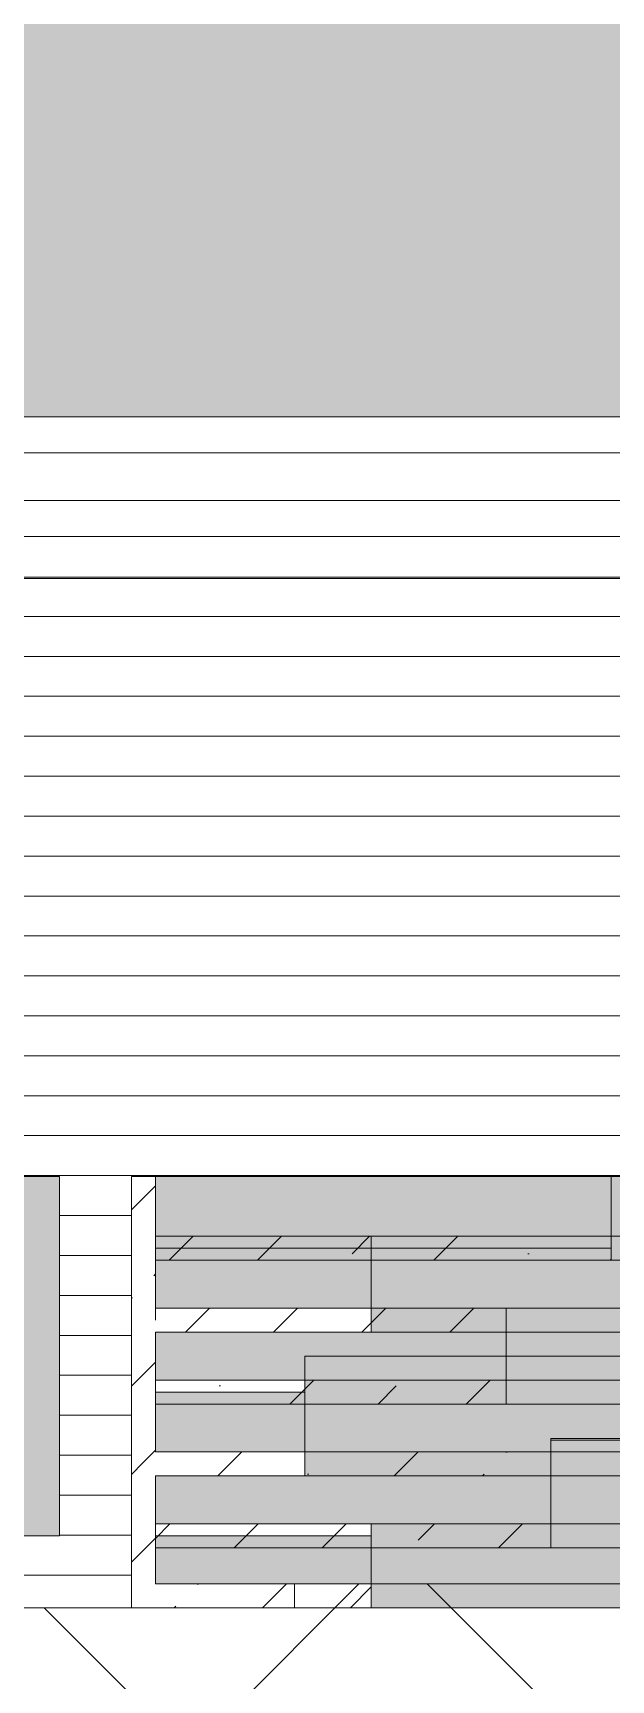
# Model space of a CAD drawing. Header units: millimetres. Extents: x -34838 to 729576, y -214038 to 121482.
# Drawn here: x 567586 to 569997, y -38456 to -31583 of the extents above; entities that cross this region are included whole.
import ezdxf

# ---------------------------------------------------------------- set-up
doc = ezdxf.new("R2010")
doc.units = ezdxf.units.MM
doc.header["$MEASUREMENT"] = 0
doc.set_wipeout_variables(frame=1)
doc.linetypes.add('Wipeout_Contour', pattern=[1000, 0, -1000])
for name, color, linetype in [('_ ГП _СПОРУДИ.3Д', 7, 'Continuous'), ('__ ГП _СПОРУДИ.2Д', 7, 'Continuous'), ('АБ _ 0 _ СТІНИ _ ЗОВНІШНІ .3D', 7, 'Continuous'), ('АБ _ 1 _ ПЕРЕКРИТТЯ _ ПІДЛОГИ .3D', 7, 'Continuous'), ('АП _ ТЕП _ СПОРУДА (ЗОНИ) .3D', 7, 'Continuous')]:
    doc.layers.add(name, color=color, linetype=linetype)
for name, color, linetype, lineweight in [('_ ГП _СПОРУДИ.3Д_Ном._пера__1', 7, 'Continuous', 13), ('__ ГП _СПОРУДИ.2Д_Ном._пера__1', 7, 'Continuous', 13), ('АБ _ 0 _ СТІНИ _ ЗОВНІШНІ .3D_Ном._пера__47', 7, 'Continuous', 20), ('АБ _ 0 _ СТІНИ _ ЗОВНІШНІ .3D_Ном._пера__87', 7, 'Continuous', 13), ('АБ _ 1 _ ПЕРЕКРИТТЯ _ ПІДЛОГИ .3D_Ном._пера__89', 7, 'Continuous', 13), ('АБ _ 1 _ ПЕРЕКРИТТЯ _ ПІДЛОГИ .3D_Ном._пера__98', 140, 'Continuous', 13)]:
    doc.layers.add(name, color=color, linetype=linetype, lineweight=lineweight)
for name, color, linetype, lineweight, true_color in [('_ ГП _СПОРУДИ.3Д_Ном._пера__253', 7, 'Continuous', 13, 0xdadada), ('__ ГП _СПОРУДИ.2Д_Ном._пера__114', 7, 'Continuous', 13, 0xb9b9b9), ('__ ГП _СПОРУДИ.2Д_Ном._пера__231', 7, 'Continuous', 13, 0xcfdbc1), ('__ ГП _СПОРУДИ.2Д_Ном._пера__255', 7, 'Continuous', 0, 0xaaaaaa), ('__ ГП _СПОРУДИ.2Д_Ном._пера__54', 7, 'Continuous', 15, 0x5f5f5f)]:
    doc.layers.add(name, color=color, linetype=linetype, lineweight=lineweight, true_color=true_color)
pattern_1 = [(45, (0, 0), (-367.6955, 367.6955), []), (45, (-183.85, 183.85), (-367.6955, 367.6955), [390, -130, 0, -130])]

# ---------------------------------------------------------------- blocks, each defined once
blk = doc.blocks.new('3D-сетка_1_4', base_point=(41517.4, 17880))
at = {"layer": '__ ГП _СПОРУДИ.2Д_Ном._пера__231', "linetype": 'Continuous', "lineweight": 0, "true_color": 0x7c8373}
blk.add_hatch(color=8, dxfattribs=at).paths.add_polyline_path([(41517.4, 17880), (-4575, 17880), (-4575, 16380), (41517.4, 16380)])
at = {"layer": '__ ГП _СПОРУДИ.2Д_Ном._пера__255', "color": 253, "linetype": 'Continuous', "lineweight": 0, "true_color": 0xaaaaaa, "flags": 128}
blk.add_lwpolyline([(41517.4, 17880), (41517.4, 16380), (-4575, 16380), (-4575, 17880)], close=True, dxfattribs=at)
blk = doc.blocks.new('Стена_1_4', base_point=(-4200, 21050))
at = {"color": 254, "linetype": 'Wipeout_Contour', "lineweight": 0, "ltscale": 166237.263491}
blk.add_wipeout([(58680.9, 20550), (-4700, 20550), (-4700, 20375), (58632.7, 20375)], dxfattribs=at).dxf.layer = 'АБ _ 0 _ СТІНИ _ ЗОВНІШНІ .3D'
at = {"layer": 'АБ _ 0 _ СТІНИ _ ЗОВНІШНІ .3D_Ном._пера__87', "color": 7, "linetype": 'Continuous', "lineweight": 13, "flags": 128}
blk.add_lwpolyline([(-4875, 20375), (58814.3, 20375)], dxfattribs=at)
at = {"color": 254, "linetype": 'Wipeout_Contour', "lineweight": 0, "ltscale": 166386.735885}
blk.add_wipeout([(58566.6, 20700), (-4550, 20700), (-4550, 20550), (58525.3, 20550)], dxfattribs=at).dxf.layer = 'АБ _ 0 _ СТІНИ _ ЗОВНІШНІ .3D'
at = {"layer": 'АБ _ 0 _ СТІНИ _ ЗОВНІШНІ .3D_Ном._пера__87', "color": 7, "linetype": 'Continuous', "lineweight": 13}
blk.add_line((-4550, 20550), (58525.3, 20550), dxfattribs=at)
at = {"color": 254, "linetype": 'Wipeout_Contour', "lineweight": 0, "ltscale": 166461.609658}
blk.add_wipeout([(-4350, 20700), (58359.2, 20700), (58414.3, 20900), (-4350, 20900)], dxfattribs=at).dxf.layer = 'АБ _ 0 _ СТІНИ _ ЗОВНІШНІ .3D'
at = {"layer": 'АБ _ 0 _ СТІНИ _ ЗОВНІШНІ .3D_Ном._пера__87', "color": 7, "linetype": 'Continuous', "lineweight": 13}
blk.add_line((-4350, 20700), (58359.2, 20700), dxfattribs=at)
at = {"color": 254, "linetype": 'Wipeout_Contour', "lineweight": 0, "ltscale": 166660.060715}
blk.add_wipeout([(58300, 21050), (-4200, 21050), (-4200, 20900), (58258.7, 20900)], dxfattribs=at).dxf.layer = 'АБ _ 0 _ СТІНИ _ ЗОВНІШНІ .3D'
at = {"layer": 'АБ _ 0 _ СТІНИ _ ЗОВНІШНІ .3D_Ном._пера__87', "color": 7, "linetype": 'Continuous', "lineweight": 13}
blk.add_line((-4200, 20900), (58258.7, 20900), dxfattribs=at)
at = {"layer": 'АБ _ 0 _ СТІНИ _ ЗОВНІШНІ .3D_Ном._пера__87', "color": 7, "linetype": 'Continuous', "lineweight": 13, "flags": 128}
blk.add_lwpolyline([(58300, 21050), (-4200, 21050)], dxfattribs=at)
blk = doc.blocks.new('*X18')
at = {"layer": '__ ГП _СПОРУДИ.2Д_Ном._пера__114', "color": 9, "linetype": 'Continuous', "lineweight": 13, "true_color": 0xb9b9b9}
for p, q in [((41706.3, 20216.6), (40706.3, 20216.6)), ((41706.3, 20216.6), (40706.3, 20216.6)), ((42706.3, 20216.6), (41706.3, 20216.6)), ((42706.3, 20216.6), (41706.3, 20216.6)), ((43706.3, 20216.6), (42706.3, 20216.6)), ((43706.3, 20216.6), (42706.3, 20216.6)), ((44706.3, 20216.6), (43706.3, 20216.6)), ((44706.3, 20216.6), (43706.3, 20216.6)), ((41706.3, 20050), (40706.3, 20050)), ((42706.3, 20050), (41706.3, 20050)), ((43706.3, 20050), (42706.3, 20050)), ((44706.3, 20050), (43706.3, 20050)), ((41706.3, 19883.3), (40706.3, 19883.3)), ((42706.3, 19883.3), (41706.3, 19883.3)), ((43706.3, 19883.3), (42706.3, 19883.3)), ((44706.3, 19883.3), (43706.3, 19883.3)), ((41706.3, 19716.6), (40706.3, 19716.6)), ((42706.3, 19716.6), (41706.3, 19716.6)), ((43706.3, 19716.6), (42706.3, 19716.6)), ((44706.3, 19716.6), (43706.3, 19716.6)), ((41706.3, 19550), (40706.3, 19550)), ((42706.3, 19550), (41706.3, 19550)), ((43706.3, 19550), (42706.3, 19550)), ((44706.3, 19550), (43706.3, 19550)), ((41706.3, 19383.3), (40706.3, 19383.3)), ((41706.3, 19383.3), (40706.3, 19383.3)), ((42706.3, 19383.3), (41706.3, 19383.3)), ((42706.3, 19383.3), (41706.3, 19383.3)), ((43706.3, 19383.3), (42706.3, 19383.3)), ((43706.3, 19383.3), (42706.3, 19383.3)), ((44706.3, 19383.3), (43706.3, 19383.3)), ((44706.3, 19383.3), (43706.3, 19383.3)), ((41706.3, 19216.6), (40706.3, 19216.6)), ((42706.3, 19216.6), (41706.3, 19216.6)), ((43706.3, 19216.6), (42706.3, 19216.6)), ((44706.3, 19216.6), (43706.3, 19216.6)), ((41706.3, 19050), (40706.3, 19050)), ((42706.3, 19050), (41706.3, 19050)), ((43706.3, 19050), (42706.3, 19050)), ((44706.3, 19050), (43706.3, 19050)), ((41706.3, 18883.3), (40706.3, 18883.3)), ((42706.3, 18883.3), (41706.3, 18883.3)), ((43706.3, 18883.3), (42706.3, 18883.3)), ((44706.3, 18883.3), (43706.3, 18883.3)), ((41706.3, 18716.6), (40706.3, 18716.6)), ((42706.3, 18716.6), (41706.3, 18716.6)), ((43706.3, 18716.6), (42706.3, 18716.6)), ((44706.3, 18716.6), (43706.3, 18716.6)), ((41706.3, 18550), (40706.3, 18550)), ((41706.3, 18550), (40706.3, 18550)), ((42706.3, 18550), (41706.3, 18550)), ((42706.3, 18550), (41706.3, 18550)), ((43706.3, 18550), (42706.3, 18550)), ((43706.3, 18550), (42706.3, 18550)), ((44706.3, 18550), (43706.3, 18550)), ((44706.3, 18550), (43706.3, 18550)), ((41706.3, 18383.3), (40706.3, 18383.3)), ((42706.3, 18383.3), (41706.3, 18383.3)), ((43706.3, 18383.3), (42706.3, 18383.3)), ((44706.3, 18383.3), (43706.3, 18383.3)), ((41706.3, 18216.6), (40706.3, 18216.6)), ((42706.3, 18216.6), (41706.3, 18216.6)), ((43706.3, 18216.6), (42706.3, 18216.6)), ((44706.3, 18216.6), (43706.3, 18216.6)), ((41706.3, 18050), (40706.3, 18050)), ((42706.3, 18050), (41706.3, 18050)), ((43706.3, 18050), (42706.3, 18050)), ((44706.3, 18050), (43706.3, 18050)), ((41706.3, 17883.3), (40706.3, 17883.3)), ((42706.3, 17883.3), (41706.3, 17883.3)), ((43706.3, 17883.3), (42706.3, 17883.3)), ((44706.3, 17883.3), (43706.3, 17883.3)), ((41706.3, 17716.6), (41517.4, 17716.6)), ((41706.3, 17716.6), (41517.4, 17716.6)), ((41817.4, 17716.6), (41706.3, 17716.6)), ((41817.4, 17716.6), (41706.3, 17716.6)), ((41706.3, 17550), (41517.4, 17550)), ((41817.4, 17550), (41706.3, 17550)), ((41706.3, 17383.3), (41517.4, 17383.3)), ((41817.4, 17383.3), (41706.3, 17383.3)), ((41706.3, 17216.6), (41517.4, 17216.6)), ((41817.4, 17216.6), (41706.3, 17216.6)), ((41706.3, 17050), (41517.4, 17050)), ((41817.4, 17050), (41706.3, 17050)), ((41706.3, 16883.3), (41517.4, 16883.3)), ((41706.3, 16883.3), (41517.4, 16883.3)), ((41817.4, 16883.3), (41706.3, 16883.3)), ((41817.4, 16883.3), (41706.3, 16883.3)), ((41706.3, 16716.6), (41517.4, 16716.6)), ((41817.4, 16716.6), (41706.3, 16716.6)), ((41706.3, 16550), (41517.4, 16550)), ((41817.4, 16550), (41706.3, 16550)), ((41706.3, 16383.3), (41517.4, 16383.3)), ((41817.4, 16383.3), (41706.3, 16383.3)), ((41706.3, 16216.6), (40706.3, 16216.6)), ((41817.4, 16216.6), (41706.3, 16216.6))]:
    blk.add_line(p, q, dxfattribs=at)
blk = doc.blocks.new('3D-сетка_3_4', base_point=(-4875, 16080.1))
at = {"layer": '__ ГП _СПОРУДИ.2Д_Ном._пера__255', "color": 253, "linetype": 'Continuous', "lineweight": 0, "true_color": 0xaaaaaa, "flags": 128}
for points in [[(-4875, 16080.1), (-1125.4, 16080.1), (30405, 16080.1), (30405, 16080.1), (41817.4, 16080.1), (41817.4, 16130), (41817.4, 17880), (48177.4, 17880), (48177.4, 16080), (48447.4, 16080), (59597.1, 16080), (59597.1, 17830), (59597.2, 20380), (7884.8, 20380), (-4875, 20380)], [(-4575, 17880), (-2277.6, 17880), (222.4, 17880), (4222.4, 17880), (6722.4, 17880), (10722.4, 17880), (13222.4, 17880), (17222.4, 17880), (19722.4, 17880), (23722.4, 17880), (26222.4, 17880), (30222.4, 17880), (32722.4, 17880), (36722.4, 17880), (39222.4, 17880), (40076.2, 17880), (41517.4, 17880), (41517.4, 16380), (-4575, 16380)]]:
    blk.add_lwpolyline(points, close=True, dxfattribs=at)
at = {"layer": '__ ГП _СПОРУДИ.2Д', "color": 253, "lineweight": 0, "true_color": 0xaaaaaa}
blk.add_blockref('*X18', (0, 0), dxfattribs=at)
blk = doc.blocks.new('3D-сетка_4_4', base_point=(43817.4, 17580))
at = {"layer": '__ ГП _СПОРУДИ.2Д_Ном._пера__114', "linetype": 'Continuous', "lineweight": 0, "true_color": 0xececec}
blk.add_hatch(color=7, dxfattribs=at).paths.add_polyline_path([(43817.4, 17580), (43817.4, 17880), (41917.4, 17880), (41917.4, 17580)])
at = {"layer": '__ ГП _СПОРУДИ.2Д_Ном._пера__1', "color": 7, "linetype": 'Continuous', "lineweight": 13, "flags": 128}
blk.add_lwpolyline([(43817.4, 17580), (41917.4, 17580), (41917.4, 17880), (43817.4, 17880)], close=True, dxfattribs=at)
blk = doc.blocks.new('3D-сетка_5_4', base_point=(44997.4, 16430))
at = {"layer": '__ ГП _СПОРУДИ.2Д_Ном._пера__114', "linetype": 'Continuous', "lineweight": 0, "true_color": 0xececec}
blk.add_hatch(color=7, dxfattribs=at).paths.add_polyline_path([(44997.4, 16430), (42817.4, 16430), (42817.4, 16180), (44997.4, 16180)])
at = {"layer": '__ ГП _СПОРУДИ.2Д_Ном._пера__1', "color": 7, "linetype": 'Continuous', "lineweight": 13, "flags": 128}
blk.add_lwpolyline([(44997.4, 16430), (42817.4, 16430), (42817.4, 16180), (44997.4, 16180)], close=True, dxfattribs=at)
blk = doc.blocks.new('3D-сетка_6_4', base_point=(44997.4, 16780))
at = {"layer": '__ ГП _СПОРУДИ.2Д_Ном._пера__114', "linetype": 'Continuous', "lineweight": 0, "true_color": 0xececec}
blk.add_hatch(color=7, dxfattribs=at).paths.add_polyline_path([(44997.4, 16780), (43565.8, 16780), (43565.8, 16430), (44997.4, 16430)])
at = {"layer": '__ ГП _СПОРУДИ.2Д_Ном._пера__1', "color": 7, "linetype": 'Continuous', "lineweight": 13, "flags": 128}
blk.add_lwpolyline([(44997.4, 16780), (43565.8, 16780), (43565.8, 16430), (44997.4, 16430)], close=True, dxfattribs=at)
blk = doc.blocks.new('3D-сетка_7_4', base_point=(44997.4, 17130))
at = {"layer": '__ ГП _СПОРУДИ.2Д_Ном._пера__114', "linetype": 'Continuous', "lineweight": 0, "true_color": 0xececec}
blk.add_hatch(color=7, dxfattribs=at).paths.add_polyline_path([(44997.4, 17130), (42540.3, 17130), (42540.3, 16730), (44997.4, 16730)])
at = {"layer": '__ ГП _СПОРУДИ.2Д_Ном._пера__1', "color": 7, "linetype": 'Continuous', "lineweight": 13, "flags": 128}
blk.add_lwpolyline([(44997.4, 17130), (42540.3, 17130), (42540.3, 16730), (44997.4, 16730)], close=True, dxfattribs=at)
blk = doc.blocks.new('3D-сетка_8_4', base_point=(44997.4, 17330))
at = {"layer": '__ ГП _СПОРУДИ.2Д_Ном._пера__114', "linetype": 'Continuous', "lineweight": 0, "true_color": 0xececec}
blk.add_hatch(color=7, dxfattribs=at).paths.add_polyline_path([(44997.4, 17330), (43379.3, 17330), (43379.3, 17030), (44997.4, 17030)])
at = {"layer": '__ ГП _СПОРУДИ.2Д_Ном._пера__1', "color": 7, "linetype": 'Continuous', "lineweight": 13, "flags": 128}
blk.add_lwpolyline([(44997.4, 17330), (43379.3, 17330), (43379.3, 17030), (44997.4, 17030)], close=True, dxfattribs=at)
blk = doc.blocks.new('3D-сетка_9_4', base_point=(44997.4, 17530))
at = {"layer": '__ ГП _СПОРУДИ.2Д_Ном._пера__114', "linetype": 'Continuous', "lineweight": 0, "true_color": 0xececec}
blk.add_hatch(color=7, dxfattribs=at).paths.add_polyline_path([(44997.4, 17530), (42817.4, 17530), (42817.4, 17330), (44997.4, 17330)])
at = {"layer": '__ ГП _СПОРУДИ.2Д_Ном._пера__1', "color": 7, "linetype": 'Continuous', "lineweight": 13, "flags": 128}
blk.add_lwpolyline([(44997.4, 17530), (42817.4, 17530), (42817.4, 17330), (44997.4, 17330)], close=True, dxfattribs=at)
blk = doc.blocks.new('Перекрытие_1_4', base_point=(-4200, 21050))
at = {"layer": 'АБ _ 1 _ ПЕРЕКРИТТЯ _ ПІДЛОГИ .3D_Ном._пера__98', "linetype": 'Continuous', "lineweight": 0, "true_color": 0x002633}
blk.add_hatch(color=158, dxfattribs=at).paths.add_polyline_path([(-4200, 21050), (55283.8, 21050), (58049.8, 21050), (58300, 21050), (59550.7, 25591.8, 1.595439), (63959.1, 42019.7), (63916.6, 42011.5), (63936.8, 42087), (65253.6, 47001.2), (33586.9, 65284.1), (25686.1, 51599.6, -0.333027), (14322.6, 46740.9), (-4200, 51704.1)])
at = {"layer": 'АБ _ 1 _ ПЕРЕКРИТТЯ _ ПІДЛОГИ .3D_Ном._пера__89', "color": 7, "linetype": 'Continuous', "lineweight": 13, "flags": 128}
blk.add_lwpolyline([(-4200, 21050), (55283.8, 21050), (58049.8, 21050), (58300, 21050), (59550.7, 25591.8, 1.595439), (63959.1, 42019.7), (63916.6, 42011.5), (63936.8, 42087), (65253.6, 47001.2), (33586.9, 65284.1), (25686.1, 51599.6, -0.333027), (14322.6, 46740.9), (-4200, 51704.1)], format="xyb", close=True, dxfattribs=at)
blk = doc.blocks.new('3D-сетка_45_4', base_point=(41917.4, 17330))
at = {"layer": '__ ГП _СПОРУДИ.2Д_Ном._пера__114', "linetype": 'Continuous', "lineweight": 0, "true_color": 0xececec}
blk.add_hatch(color=7, dxfattribs=at).paths.add_polyline_path([(41917.4, 17330), (42817.4, 17330), (42817.4, 17580), (41917.4, 17580)])
at = {"layer": '__ ГП _СПОРУДИ.2Д_Ном._пера__1', "color": 7, "linetype": 'Continuous', "lineweight": 13, "flags": 128}
blk.add_lwpolyline([(41917.4, 17330), (42817.4, 17330), (42817.4, 17580), (41917.4, 17580)], close=True, dxfattribs=at)
blk = doc.blocks.new('3D-сетка_46_4', base_point=(41917.4, 17030))
at = {"layer": '__ ГП _СПОРУДИ.2Д_Ном._пера__114', "linetype": 'Continuous', "lineweight": 0, "true_color": 0xececec}
blk.add_hatch(color=7, dxfattribs=at).paths.add_polyline_path([(41917.4, 17030), (43379.3, 17030), (43379.3, 17230), (41917.4, 17230)])
at = {"layer": '__ ГП _СПОРУДИ.2Д_Ном._пера__1', "color": 7, "linetype": 'Continuous', "lineweight": 13, "flags": 128}
blk.add_lwpolyline([(41917.4, 17030), (43379.3, 17030), (43379.3, 17230), (41917.4, 17230)], close=True, dxfattribs=at)
blk = doc.blocks.new('3D-сетка_47_4', base_point=(41917.4, 16730))
at = {"layer": '__ ГП _СПОРУДИ.2Д_Ном._пера__114', "linetype": 'Continuous', "lineweight": 0, "true_color": 0xececec}
blk.add_hatch(color=7, dxfattribs=at).paths.add_polyline_path([(41917.4, 16730), (42540.3, 16730), (42540.3, 16980), (41917.4, 16980)])
at = {"layer": '__ ГП _СПОРУДИ.2Д_Ном._пера__1', "color": 7, "linetype": 'Continuous', "lineweight": 13, "flags": 128}
blk.add_lwpolyline([(41917.4, 16730), (42540.3, 16730), (42540.3, 16980), (41917.4, 16980)], close=True, dxfattribs=at)
blk = doc.blocks.new('3D-сетка_48_4', base_point=(41917.4, 16430))
at = {"layer": '__ ГП _СПОРУДИ.2Д_Ном._пера__114', "linetype": 'Continuous', "lineweight": 0, "true_color": 0xececec}
blk.add_hatch(color=7, dxfattribs=at).paths.add_polyline_path([(41917.4, 16430), (43565.8, 16430), (43565.8, 16630), (41917.4, 16630)])
at = {"layer": '__ ГП _СПОРУДИ.2Д_Ном._пера__1', "color": 7, "linetype": 'Continuous', "lineweight": 13, "flags": 128}
blk.add_lwpolyline([(41917.4, 16430), (43565.8, 16430), (43565.8, 16630), (41917.4, 16630)], close=True, dxfattribs=at)
blk = doc.blocks.new('3D-сетка_49_4', base_point=(41917.4, 16180))
at = {"layer": '__ ГП _СПОРУДИ.2Д_Ном._пера__114', "linetype": 'Continuous', "lineweight": 0, "true_color": 0xececec}
blk.add_hatch(color=7, dxfattribs=at).paths.add_polyline_path([(41917.4, 16180), (42817.4, 16180), (42817.4, 16380), (41917.4, 16380)])
at = {"layer": '__ ГП _СПОРУДИ.2Д_Ном._пера__1', "color": 7, "linetype": 'Continuous', "lineweight": 13, "flags": 128}
blk.add_lwpolyline([(41917.4, 16180), (42817.4, 16180), (42817.4, 16380), (41917.4, 16380)], close=True, dxfattribs=at)
blk = doc.blocks.new('3D-сетка_50_4', base_point=(44997.4, 17880))
at = {"layer": '__ ГП _СПОРУДИ.2Д_Ном._пера__54', "linetype": 'Continuous', "lineweight": 0, "true_color": 0xd6d6d6}
blk.add_hatch(color=254, dxfattribs=at).paths.add_polyline_path([(44997.4, 17880), (43817.4, 17880), (43817.4, 17530), (44997.4, 17530)])
at = {"layer": '__ ГП _СПОРУДИ.2Д_Ном._пера__1', "color": 7, "linetype": 'Continuous', "lineweight": 13, "flags": 128}
blk.add_lwpolyline([(44997.4, 17880), (43817.4, 17880), (43817.4, 17530), (44997.4, 17530)], close=True, dxfattribs=at)
blk = doc.blocks.new('3D-сетка_51_4', base_point=(44997.4, 17630))
at = {"layer": '__ ГП _СПОРУДИ.2Д_Ном._пера__54', "linetype": 'Continuous', "lineweight": 0, "true_color": 0xd6d6d6}
blk.add_hatch(color=254, dxfattribs=at).paths.add_polyline_path([(44997.4, 17630), (42817.4, 17630), (42817.4, 17230), (44997.4, 17230)])
at = {"layer": '__ ГП _СПОРУДИ.2Д_Ном._пера__1', "color": 7, "linetype": 'Continuous', "lineweight": 13, "flags": 128}
blk.add_lwpolyline([(44997.4, 17630), (42817.4, 17630), (42817.4, 17230), (44997.4, 17230)], close=True, dxfattribs=at)
blk = doc.blocks.new('3D-сетка_52_4', base_point=(44997.4, 17330))
at = {"layer": '__ ГП _СПОРУДИ.2Д_Ном._пера__54', "linetype": 'Continuous', "lineweight": 0, "true_color": 0xd6d6d6}
blk.add_hatch(color=254, dxfattribs=at).paths.add_polyline_path([(44997.4, 17330), (43379.3, 17330), (43379.3, 16930), (44997.4, 16930)])
at = {"layer": '__ ГП _СПОРУДИ.2Д_Ном._пера__1', "color": 7, "linetype": 'Continuous', "lineweight": 13, "flags": 128}
blk.add_lwpolyline([(44997.4, 17330), (43379.3, 17330), (43379.3, 16930), (44997.4, 16930)], close=True, dxfattribs=at)
blk = doc.blocks.new('3D-сетка_53_4', base_point=(44997.4, 17030))
at = {"layer": '__ ГП _СПОРУДИ.2Д_Ном._пера__54', "linetype": 'Continuous', "lineweight": 0, "true_color": 0xd6d6d6}
blk.add_hatch(color=254, dxfattribs=at).paths.add_polyline_path([(44997.4, 17030), (42540.3, 17030), (42540.3, 16630), (44997.4, 16630)])
at = {"layer": '__ ГП _СПОРУДИ.2Д_Ном._пера__1', "color": 7, "linetype": 'Continuous', "lineweight": 13, "flags": 128}
blk.add_lwpolyline([(44997.4, 17030), (42540.3, 17030), (42540.3, 16630), (44997.4, 16630)], close=True, dxfattribs=at)
blk = doc.blocks.new('3D-сетка_54_4', base_point=(44997.4, 16786.8))
at = {"layer": '__ ГП _СПОРУДИ.2Д_Ном._пера__54', "linetype": 'Continuous', "lineweight": 0, "true_color": 0xd6d6d6}
blk.add_hatch(color=254, dxfattribs=at).paths.add_polyline_path([(44997.4, 16786.8), (43565.8, 16786.8), (43565.8, 16330), (44997.4, 16330)])
at = {"layer": '__ ГП _СПОРУДИ.2Д_Ном._пера__1', "color": 7, "linetype": 'Continuous', "lineweight": 13, "flags": 128}
blk.add_lwpolyline([(44997.4, 16786.8), (43565.8, 16786.8), (43565.8, 16330), (44997.4, 16330)], close=True, dxfattribs=at)
blk = doc.blocks.new('3D-сетка_55_4', base_point=(44997.4, 16430))
at = {"layer": '__ ГП _СПОРУДИ.2Д_Ном._пера__54', "linetype": 'Continuous', "lineweight": 0, "true_color": 0xd6d6d6}
blk.add_hatch(color=254, dxfattribs=at).paths.add_polyline_path([(44997.4, 16430), (42817.4, 16430), (42817.4, 16080), (44997.4, 16080)])
at = {"layer": '__ ГП _СПОРУДИ.2Д_Ном._пера__1', "color": 7, "linetype": 'Continuous', "lineweight": 13, "flags": 128}
blk.add_lwpolyline([(44997.4, 16430), (42817.4, 16430), (42817.4, 16080), (44997.4, 16080)], close=True, dxfattribs=at)
blk = doc.blocks.new('Перекрытие_2_4', base_point=(-3125, 12148.1))
at = {"layer": '_ ГП _СПОРУДИ.3Д_Ном._пера__253', "linetype": 'Continuous', "lineweight": 13, "true_color": 0xdadada}
h = blk.add_hatch(dxfattribs=at)
h.set_pattern_fill('Г___ТРОТУАРИ_М500_0004', color=254, style=0, pattern_type=2)
h.set_pattern_definition([(45, (-275, 12150), (-848.528, 848.528), []), (315, (-275, 12150), (848.528, 848.528), [])])
h.paths.add_polyline_path([(-3125, 12148.1), (-3125, 10007.9), (-2650, 9430), (-2650, 9150), (-75, 9150), (-75, 12150), (70932, 12150), (96193.3, 12150), (96202.7, 17087.6), (94983, 22021.6), (80175.6, 15996.4), (78930, 17527.9), (76339.2, 16080), (47497.4, 16080), (47497.4, 16180), (42497.4, 16180), (42497.4, 16080), (32905, 16080), (30405, 16080), (-1129, 16080.1), (-3124.9, 16080.1), (-3124.9, 12148.2)])
at = {"layer": '_ ГП _СПОРУДИ.3Д_Ном._пера__1', "color": 7, "linetype": 'Continuous', "lineweight": 13, "flags": 128}
blk.add_lwpolyline([(-3125, 12148.1), (-3125, 10007.9), (-2650, 9430), (-2650, 9150), (-75, 9150), (-75, 12150), (70932, 12150), (96193.3, 12150), (96202.7, 17087.6), (94983, 22021.6), (80175.6, 15996.4), (78930, 17527.9), (76339.2, 16080), (47497.4, 16080), (47497.4, 16180), (42497.4, 16180), (42497.4, 16080), (32905, 16080), (30405, 16080), (-1129, 16080.1), (-3124.9, 16080.1), (-3124.9, 12148.2)], close=True, dxfattribs=at)
blk = doc.blocks.new('Стена_12_4', base_point=(43817.4, 17580))
at = {"layer": 'АБ _ 0 _ СТІНИ _ ЗОВНІШНІ .3D', "linetype": 'Continuous', "lineweight": 0, "true_color": 0x000000}
h = blk.add_hatch(dxfattribs=at)
h.set_pattern_fill('М___БЕТОН_АРМОВАНИЙ___З__C5', color=18, style=0, pattern_type=2)
h.set_pattern_definition(pattern_1)
h.paths.add_polyline_path([(43817.4, 17630), (41917.4, 17630), (41917.4, 17530), (43817.4, 17530)])
at = {"layer": 'АБ _ 0 _ СТІНИ _ ЗОВНІШНІ .3D_Ном._пера__47', "color": 7, "linetype": 'Continuous', "lineweight": 20, "flags": 128}
for points in [[(43817.4, 17630), (41917.4, 17630)], [(43817.4, 17530), (43817.4, 17630)], [(41917.4, 17530), (43817.4, 17530)]]:
    blk.add_lwpolyline(points, dxfattribs=at)
blk = doc.blocks.new('Стена_13_4', base_point=(41867.4, 17530))
at = {"layer": 'АБ _ 0 _ СТІНИ _ ЗОВНІШНІ .3D', "linetype": 'Continuous', "lineweight": 0, "true_color": 0x000000}
h = blk.add_hatch(dxfattribs=at)
h.set_pattern_fill('М___БЕТОН_АРМОВАНИЙ___З__C5', color=18, style=0, pattern_type=2)
h.set_pattern_definition(pattern_1)
h.paths.add_polyline_path([(41917.4, 17530), (41917.4, 17880), (41817.4, 17880), (41817.4, 17530)])
at = {"layer": 'АБ _ 0 _ СТІНИ _ ЗОВНІШНІ .3D_Ном._пера__47', "color": 7, "linetype": 'Continuous', "lineweight": 20, "flags": 128}
for points in [[(41917.4, 17880), (41817.4, 17880)], [(41817.4, 17880), (41817.4, 17530)], [(41917.4, 17630), (41917.4, 17880)], [(41917.4, 17530), (41917.4, 17530)]]:
    blk.add_lwpolyline(points, dxfattribs=at)
blk = doc.blocks.new('Стена_14_4', base_point=(43379.3, 17280))
at = {"layer": 'АБ _ 0 _ СТІНИ _ ЗОВНІШНІ .3D', "linetype": 'Continuous', "lineweight": 0, "true_color": 0x000000}
h = blk.add_hatch(dxfattribs=at)
h.set_pattern_fill('М___БЕТОН_АРМОВАНИЙ___З__C5', color=18, style=0, pattern_type=2)
h.set_pattern_definition(pattern_1)
h.paths.add_polyline_path([(43379.3, 17330), (41917.4, 17330), (41917.4, 17230), (43379.3, 17230)])
at = {"layer": 'АБ _ 0 _ СТІНИ _ ЗОВНІШНІ .3D_Ном._пера__47', "color": 7, "linetype": 'Continuous', "lineweight": 20, "flags": 128}
for points in [[(43379.3, 17330), (41917.4, 17330)], [(43379.3, 17230), (43379.3, 17330)], [(41917.4, 17230), (43379.3, 17230)]]:
    blk.add_lwpolyline(points, dxfattribs=at)
blk = doc.blocks.new('Стена_15_4', base_point=(41867.4, 17280))
at = {"layer": 'АБ _ 0 _ СТІНИ _ ЗОВНІШНІ .3D', "linetype": 'Continuous', "lineweight": 0, "true_color": 0x000000}
h = blk.add_hatch(dxfattribs=at)
h.set_pattern_fill('М___БЕТОН_АРМОВАНИЙ___З__C5', color=18, style=0, pattern_type=2)
h.set_pattern_definition(pattern_1)
h.paths.add_polyline_path([(41917.4, 17280), (41917.4, 17580), (41817.4, 17580), (41817.4, 17280)])
at = {"layer": 'АБ _ 0 _ СТІНИ _ ЗОВНІШНІ .3D_Ном._пера__47', "color": 7, "linetype": 'Continuous', "lineweight": 20, "flags": 128}
for points in [[(41817.4, 17580), (41817.4, 17280)], [(41917.4, 17280), (41917.4, 17580)]]:
    blk.add_lwpolyline(points, dxfattribs=at)
blk = doc.blocks.new('Стена_16_4', base_point=(43379.3, 16980))
at = {"layer": 'АБ _ 0 _ СТІНИ _ ЗОВНІШНІ .3D', "linetype": 'Continuous', "lineweight": 0, "true_color": 0x000000}
h = blk.add_hatch(dxfattribs=at)
h.set_pattern_fill('М___БЕТОН_АРМОВАНИЙ___З__C5', color=18, style=0, pattern_type=2)
h.set_pattern_definition(pattern_1)
h.paths.add_polyline_path([(43379.3, 17030), (41917.4, 17030), (41917.4, 16930), (43379.3, 16930)])
at = {"layer": 'АБ _ 0 _ СТІНИ _ ЗОВНІШНІ .3D_Ном._пера__47', "color": 7, "linetype": 'Continuous', "lineweight": 20, "flags": 128}
for points in [[(43379.3, 17030), (41917.4, 17030)], [(43379.3, 16930), (43379.3, 17030)], [(41917.4, 16930), (43379.3, 16930)]]:
    blk.add_lwpolyline(points, dxfattribs=at)
blk = doc.blocks.new('Стена_17_4', base_point=(41867.4, 16980))
at = {"layer": 'АБ _ 0 _ СТІНИ _ ЗОВНІШНІ .3D', "linetype": 'Continuous', "lineweight": 0, "true_color": 0x000000}
h = blk.add_hatch(dxfattribs=at)
h.set_pattern_fill('М___БЕТОН_АРМОВАНИЙ___З__C5', color=18, style=0, pattern_type=2)
h.set_pattern_definition(pattern_1)
h.paths.add_polyline_path([(41917.4, 16980), (41917.4, 17380), (41817.4, 17380), (41817.4, 16980)])
at = {"layer": 'АБ _ 0 _ СТІНИ _ ЗОВНІШНІ .3D_Ном._пера__47', "color": 7, "linetype": 'Continuous', "lineweight": 20, "flags": 128}
for points in [[(41817.4, 17380), (41817.4, 16980)], [(41917.4, 17330), (41917.4, 17380)], [(41917.4, 16980), (41917.4, 17230)]]:
    blk.add_lwpolyline(points, dxfattribs=at)
blk = doc.blocks.new('Стена_18_4', base_point=(43565.8, 16380))
at = {"layer": 'АБ _ 0 _ СТІНИ _ ЗОВНІШНІ .3D', "linetype": 'Continuous', "lineweight": 0, "true_color": 0x000000}
h = blk.add_hatch(dxfattribs=at)
h.set_pattern_fill('М___БЕТОН_АРМОВАНИЙ___З__C5', color=18, style=0, pattern_type=2)
h.set_pattern_definition(pattern_1)
h.paths.add_polyline_path([(43565.8, 16430), (41917.4, 16430), (41917.4, 16330), (43565.8, 16330)])
at = {"layer": 'АБ _ 0 _ СТІНИ _ ЗОВНІШНІ .3D_Ном._пера__47', "color": 7, "linetype": 'Continuous', "lineweight": 20, "flags": 128}
for points in [[(43565.8, 16430), (41917.4, 16430)], [(43565.8, 16330), (43565.8, 16430)], [(41917.4, 16330), (43565.8, 16330)]]:
    blk.add_lwpolyline(points, dxfattribs=at)
blk = doc.blocks.new('Стена_19_4', base_point=(41867.4, 16380))
at = {"layer": 'АБ _ 0 _ СТІНИ _ ЗОВНІШНІ .3D', "linetype": 'Continuous', "lineweight": 0, "true_color": 0x000000}
h = blk.add_hatch(dxfattribs=at)
h.set_pattern_fill('М___БЕТОН_АРМОВАНИЙ___З__C5', color=18, style=0, pattern_type=2)
h.set_pattern_definition(pattern_1)
h.paths.add_polyline_path([(41917.4, 16630), (41817.4, 16730), (41817.4, 16630)])
h = blk.add_hatch(dxfattribs=at)
h.set_pattern_fill('М___БЕТОН_АРМОВАНИЙ___З__C5', color=18, style=0, pattern_type=2)
h.set_pattern_definition(pattern_1)
h.paths.add_polyline_path([(41817.4, 16730), (41917.4, 16630), (41917.4, 16730)])
h = blk.add_hatch(dxfattribs=at)
h.set_pattern_fill('М___БЕТОН_АРМОВАНИЙ___З__C5', color=18, style=0, pattern_type=2)
h.set_pattern_definition(pattern_1)
h.paths.add_polyline_path([(41817.4, 16630), (41817.4, 16380), (41917.4, 16380), (41917.4, 16630)])
at = {"layer": 'АБ _ 0 _ СТІНИ _ ЗОВНІШНІ .3D_Ном._пера__47', "color": 7, "linetype": 'Continuous', "lineweight": 20, "flags": 128}
for points in [[(41817.4, 16730), (41817.4, 16380)], [(41917.4, 16380), (41917.4, 16630)]]:
    blk.add_lwpolyline(points, dxfattribs=at)
blk = doc.blocks.new('Стена_20_4', base_point=(43565.8, 16680))
at = {"layer": 'АБ _ 0 _ СТІНИ _ ЗОВНІШНІ .3D', "linetype": 'Continuous', "lineweight": 0, "true_color": 0x000000}
h = blk.add_hatch(dxfattribs=at)
h.set_pattern_fill('М___БЕТОН_АРМОВАНИЙ___З__C5', color=18, style=0, pattern_type=2)
h.set_pattern_definition(pattern_1)
h.paths.add_polyline_path([(41917.4, 16630), (43565.8, 16630), (43565.8, 16730), (41917.4, 16730)])
at = {"layer": 'АБ _ 0 _ СТІНИ _ ЗОВНІШНІ .3D_Ном._пера__47', "color": 7, "linetype": 'Continuous', "lineweight": 20, "flags": 128}
for points in [[(43565.8, 16730), (41917.4, 16730)], [(43565.8, 16630), (43565.8, 16730)], [(41917.4, 16630), (43565.8, 16630)]]:
    blk.add_lwpolyline(points, dxfattribs=at)
blk = doc.blocks.new('Стена_21_4', base_point=(42817.4, 16130))
at = {"layer": 'АБ _ 0 _ СТІНИ _ ЗОВНІШНІ .3D', "linetype": 'Continuous', "lineweight": 0, "true_color": 0x000000}
h = blk.add_hatch(dxfattribs=at)
h.set_pattern_fill('М___БЕТОН_АРМОВАНИЙ___З__C5', color=18, style=0, pattern_type=2)
h.set_pattern_definition(pattern_1)
h.paths.add_polyline_path([(41917.4, 16180), (41817.4, 16080), (41917.4, 16080)])
h = blk.add_hatch(dxfattribs=at)
h.set_pattern_fill('М___БЕТОН_АРМОВАНИЙ___З__C5', color=18, style=0, pattern_type=2)
h.set_pattern_definition(pattern_1)
h.paths.add_polyline_path([(41817.4, 16180), (41817.4, 16080), (41917.4, 16180)])
h = blk.add_hatch(dxfattribs=at)
h.set_pattern_fill('М___БЕТОН_АРМОВАНИЙ___З__C5', color=18, style=0, pattern_type=2)
h.set_pattern_definition(pattern_1)
h.paths.add_polyline_path([(41917.4, 16080), (42817.4, 16080), (42817.4, 16180), (41917.4, 16180)])
at = {"layer": 'АБ _ 0 _ СТІНИ _ ЗОВНІШНІ .3D_Ном._пера__47', "color": 7, "linetype": 'Continuous', "lineweight": 20, "flags": 128}
for points in [[(41817.4, 16080), (41817.4, 16180)], [(42817.4, 16180), (41917.4, 16180)], [(42817.4, 16080), (42817.4, 16180)], [(41817.4, 16080), (42817.4, 16080)]]:
    blk.add_lwpolyline(points, dxfattribs=at)
blk = doc.blocks.new('Стена_22_4', base_point=(41867.4, 16680))
at = {"layer": 'АБ _ 0 _ СТІНИ _ ЗОВНІШНІ .3D', "linetype": 'Continuous', "lineweight": 0, "true_color": 0x000000}
h = blk.add_hatch(dxfattribs=at)
h.set_pattern_fill('М___БЕТОН_АРМОВАНИЙ___З__C5', color=18, style=0, pattern_type=2)
h.set_pattern_definition(pattern_1)
h.paths.add_polyline_path([(41917.4, 16730), (41917.4, 17080), (41817.4, 17080), (41817.4, 16730)])
at = {"layer": 'АБ _ 0 _ СТІНИ _ ЗОВНІШНІ .3D_Ном._пера__47', "color": 7, "linetype": 'Continuous', "lineweight": 20, "flags": 128}
for points in [[(41817.4, 17080), (41817.4, 16730)], [(41917.4, 17030), (41917.4, 17080)], [(41917.4, 16730), (41917.4, 16930)]]:
    blk.add_lwpolyline(points, dxfattribs=at)
blk = doc.blocks.new('Стена_23_4', base_point=(41867.4, 16130))
at = {"layer": 'АБ _ 0 _ СТІНИ _ ЗОВНІШНІ .3D', "linetype": 'Continuous', "lineweight": 0, "true_color": 0x000000}
h = blk.add_hatch(dxfattribs=at)
h.set_pattern_fill('М___БЕТОН_АРМОВАНИЙ___З__C5', color=18, style=0, pattern_type=2)
h.set_pattern_definition(pattern_1)
h.paths.add_polyline_path([(41917.4, 16180), (41917.4, 16480), (41817.4, 16480), (41817.4, 16180)])
at = {"layer": 'АБ _ 0 _ СТІНИ _ ЗОВНІШНІ .3D_Ном._пера__47', "color": 7, "linetype": 'Continuous', "lineweight": 20, "flags": 128}
for points in [[(41817.4, 16480), (41817.4, 16180)], [(41917.4, 16430), (41917.4, 16480)], [(41917.4, 16180), (41917.4, 16330)]]:
    blk.add_lwpolyline(points, dxfattribs=at)

msp = doc.modelspace()

# ---------------------------------------------------------------- block references
at = {"layer": '__ ГП _СПОРУДИ.2Д', "color": 253, "lineweight": 0, "true_color": 0xaaaaaa}
msp.add_blockref('3D-сетка_1_4', (567697.4, -36354.5), dxfattribs=at)
at = {"layer": '__ ГП _СПОРУДИ.2Д', "color": 7, "lineweight": 13}
for name, p in [('3D-сетка_4_4', (569997.4, -36654.5)), ('3D-сетка_50_4', (571177.4, -36354.5)), ('3D-сетка_51_4', (571177.4, -36604.5)), ('3D-сетка_45_4', (568097.4, -36904.5)), ('3D-сетка_9_4', (571177.4, -36704.5)), ('3D-сетка_8_4', (571177.4, -36904.5)), ('3D-сетка_52_4', (571177.4, -36904.5)), ('3D-сетка_46_4', (568097.4, -37204.5)), ('3D-сетка_7_4', (571177.4, -37104.5)), ('3D-сетка_53_4', (571177.4, -37204.5)), ('3D-сетка_47_4', (568097.4, -37504.5)), ('3D-сетка_54_4', (571177.4, -37447.7)), ('3D-сетка_6_4', (571177.4, -37454.5)), ('3D-сетка_48_4', (568097.4, -37804.5)), ('3D-сетка_49_4', (568097.4, -38054.5)), ('3D-сетка_5_4', (571177.4, -37804.5)), ('3D-сетка_55_4', (571177.4, -37804.5))]:
    msp.add_blockref(name, p, dxfattribs=at)
at = {"layer": 'АБ _ 0 _ СТІНИ _ ЗОВНІШНІ .3D', "color": 7, "lineweight": 20}
for name, p in [('Стена_1_4', (521980, -33184.5)), ('Стена_13_4', (568047.4, -36704.5)), ('Стена_12_4', (569997.4, -36654.5)), ('Стена_15_4', (568047.4, -36954.5)), ('Стена_17_4', (568047.4, -37254.5)), ('Стена_14_4', (569559.3, -36954.5)), ('Стена_22_4', (568047.4, -37554.5)), ('Стена_16_4', (569559.3, -37254.5)), ('Стена_19_4', (568047.4, -37854.5)), ('Стена_20_4', (569745.7, -37554.5)), ('Стена_23_4', (568047.4, -38104.5)), ('Стена_18_4', (569745.7, -37854.5)), ('Стена_21_4', (568997.4, -38104.5))]:
    msp.add_blockref(name, p, dxfattribs=at)

# ---------------------------------------------------------------- next in the draw order: linework, layer by layer
at = {"layer": 'АП _ ТЕП _ СПОРУДА (ЗОНИ) .3D', "color": 254, "linetype": 'Continuous', "lineweight": 0, "true_color": 0xddc2d0, "flags": 128}
msp.add_lwpolyline([(521480, 7943.9), (521480, -33684.5), (584345.3, -33683.5)], dxfattribs=at)

# ---------------------------------------------------------------- next in the draw order: block references
at = {"layer": '_ ГП _СПОРУДИ.3Д', "color": 7, "linetype": 'Continuous', "lineweight": 13}
msp.add_blockref('Перекрытие_2_4', (523055, -42086.4), dxfattribs=at)
at = {"layer": '__ ГП _СПОРУДИ.2Д', "color": 253, "lineweight": 0, "true_color": 0xaaaaaa}
msp.add_blockref('3D-сетка_3_4', (521305, -38154.4), dxfattribs=at)
at = {"layer": 'АБ _ 1 _ ПЕРЕКРИТТЯ _ ПІДЛОГИ .3D', "color": 7, "linetype": 'Continuous', "lineweight": 13}
msp.add_blockref('Перекрытие_1_4', (521980, -33184.5), dxfattribs=at)

doc.saveas('drawing.dxf')
